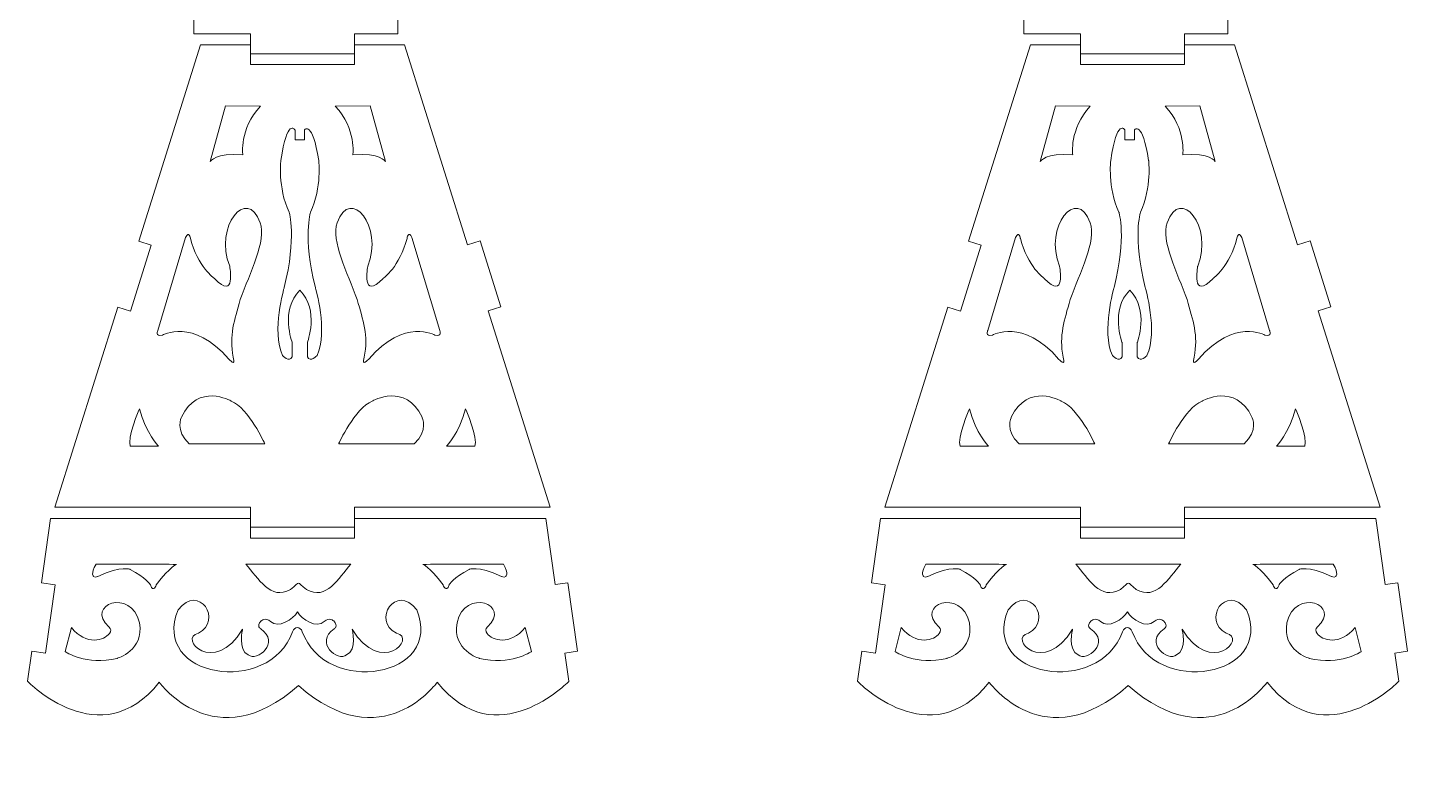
# Model space of a CAD drawing. Header units: centimetres. Extents: x -54.5 to 38.7, y -20.3 to 35.1.
# Drawn here: x 8.86 to 28.79, y -19.98 to -9.4 of the extents above; entities that cross this region are included whole.
import ezdxf

# ---------------------------------------------------------------- set-up
doc = ezdxf.new("R2010")
doc.units = ezdxf.units.CM
doc.header["$MEASUREMENT"] = 0
doc.layers.add('Layer 1', color=7, linetype='Continuous')

msp = doc.modelspace()

# ---------------------------------------------------------------- linework, layer by layer
at = {"layer": 'Layer 1', "color": 142, "lineweight": 9}
for points, knots in [([(14.20529, -9.49351), (14.20529, -9.49351), (14.20529, -8.22351), (14.20529, -8.22351), (14.20529, -8.22351), (14.20529, -8.22351), (14.39972, -8.22351), (14.39972, -8.22351), (14.39972, -8.22351), (14.39972, -8.22351), (14.39972, -7.22351), (14.39972, -7.22351), (14.39972, -7.22351), (14.39972, -7.22351), (14.20529, -7.22351), (14.20529, -7.22351), (14.20529, -7.22351), (14.20529, -7.22351), (14.20529, -5.95351), (14.20529, -5.95351), (14.20529, -5.95351), (14.20529, -5.95351), (13.57936, -5.95351), (13.57936, -5.95351), (13.57936, -5.95351), (13.57936, -5.95351), (13.57936, -6.16919), (13.57936, -6.16919), (13.57936, -6.16919), (13.57936, -6.16919), (12.07936, -6.16919), (12.07936, -6.16919), (12.07936, -6.16919), (12.07936, -6.16919), (12.07936, -5.95351), (12.07936, -5.95351), (12.07936, -5.95351), (12.07936, -5.95351), (11.25899, -5.95351), (11.25899, -5.95351), (11.25899, -5.95351), (11.25899, -5.95351), (11.25899, -7.22351), (11.25899, -7.22351), (11.25899, -7.22351), (11.25899, -7.22351), (11.4511, -7.22351), (11.4511, -7.22351), (11.4511, -7.22351), (11.4511, -7.22351), (11.4511, -8.22351), (11.4511, -8.22351), (11.4511, -8.22351), (11.4511, -8.22351), (11.25899, -8.22351), (11.25899, -8.22351), (11.25899, -8.22351), (11.25899, -8.22351), (11.25899, -9.49351), (11.25899, -9.49351), (11.25899, -9.49351), (11.25899, -9.49351), (12.07936, -9.49351), (12.07936, -9.49351), (12.07936, -9.49351), (12.07936, -9.49351), (12.07936, -9.78351), (12.07936, -9.78351), (12.07936, -9.78351), (12.07936, -9.78351), (13.57936, -9.78351), (13.57936, -9.78351), (13.57936, -9.78351), (13.57936, -9.78351), (13.57936, -9.49351), (13.57936, -9.49351), (13.57936, -9.49351), (13.57936, -9.49351), (14.20529, -9.49351), (14.20529, -9.49351)], [0, 0, 0, 0, 0.04761905, 0.04761905, 0.04761905, 0.04761905, 0.0952381, 0.0952381, 0.0952381, 0.0952381, 0.14285714, 0.14285714, 0.14285714, 0.14285714, 0.19047619, 0.19047619, 0.19047619, 0.19047619, 0.23809524, 0.23809524, 0.23809524, 0.23809524, 0.28571429, 0.28571429, 0.28571429, 0.28571429, 0.33333333, 0.33333333, 0.33333333, 0.33333333, 0.38095238, 0.38095238, 0.38095238, 0.38095238, 0.42857143, 0.42857143, 0.42857143, 0.42857143, 0.47619048, 0.47619048, 0.47619048, 0.47619048, 0.52380952, 0.52380952, 0.52380952, 0.52380952, 0.57142857, 0.57142857, 0.57142857, 0.57142857, 0.61904762, 0.61904762, 0.61904762, 0.61904762, 0.66666667, 0.66666667, 0.66666667, 0.66666667, 0.71428571, 0.71428571, 0.71428571, 0.71428571, 0.76190476, 0.76190476, 0.76190476, 0.76190476, 0.80952381, 0.80952381, 0.80952381, 0.80952381, 0.85714286, 0.85714286, 0.85714286, 0.85714286, 0.9047619, 0.9047619, 0.9047619, 0.9047619, 1, 1, 1, 1]), ([(26.19074, -9.49351), (26.19074, -9.49351), (26.19074, -8.22351), (26.19074, -8.22351), (26.19074, -8.22351), (26.19074, -8.22351), (26.38517, -8.22351), (26.38517, -8.22351), (26.38517, -8.22351), (26.38517, -8.22351), (26.38517, -7.22351), (26.38517, -7.22351), (26.38517, -7.22351), (26.38517, -7.22351), (26.19074, -7.22351), (26.19074, -7.22351), (26.19074, -7.22351), (26.19074, -7.22351), (26.19074, -5.95351), (26.19074, -5.95351), (26.19074, -5.95351), (26.19074, -5.95351), (25.56481, -5.95351), (25.56481, -5.95351), (25.56481, -5.95351), (25.56481, -5.95351), (25.56481, -6.16919), (25.56481, -6.16919), (25.56481, -6.16919), (25.56481, -6.16919), (24.06481, -6.16919), (24.06481, -6.16919), (24.06481, -6.16919), (24.06481, -6.16919), (24.06481, -5.95351), (24.06481, -5.95351), (24.06481, -5.95351), (24.06481, -5.95351), (23.24444, -5.95351), (23.24444, -5.95351), (23.24444, -5.95351), (23.24444, -5.95351), (23.24444, -7.22351), (23.24444, -7.22351), (23.24444, -7.22351), (23.24444, -7.22351), (23.43655, -7.22351), (23.43655, -7.22351), (23.43655, -7.22351), (23.43655, -7.22351), (23.43655, -8.22351), (23.43655, -8.22351), (23.43655, -8.22351), (23.43655, -8.22351), (23.24444, -8.22351), (23.24444, -8.22351), (23.24444, -8.22351), (23.24444, -8.22351), (23.24444, -9.49351), (23.24444, -9.49351), (23.24444, -9.49351), (23.24444, -9.49351), (24.06481, -9.49351), (24.06481, -9.49351), (24.06481, -9.49351), (24.06481, -9.49351), (24.06481, -9.78351), (24.06481, -9.78351), (24.06481, -9.78351), (24.06481, -9.78351), (25.56481, -9.78351), (25.56481, -9.78351), (25.56481, -9.78351), (25.56481, -9.78351), (25.56481, -9.49351), (25.56481, -9.49351), (25.56481, -9.49351), (25.56481, -9.49351), (26.19074, -9.49351), (26.19074, -9.49351)], [0, 0, 0, 0, 0.04761905, 0.04761905, 0.04761905, 0.04761905, 0.0952381, 0.0952381, 0.0952381, 0.0952381, 0.14285714, 0.14285714, 0.14285714, 0.14285714, 0.19047619, 0.19047619, 0.19047619, 0.19047619, 0.23809524, 0.23809524, 0.23809524, 0.23809524, 0.28571429, 0.28571429, 0.28571429, 0.28571429, 0.33333333, 0.33333333, 0.33333333, 0.33333333, 0.38095238, 0.38095238, 0.38095238, 0.38095238, 0.42857143, 0.42857143, 0.42857143, 0.42857143, 0.47619048, 0.47619048, 0.47619048, 0.47619048, 0.52380952, 0.52380952, 0.52380952, 0.52380952, 0.57142857, 0.57142857, 0.57142857, 0.57142857, 0.61904762, 0.61904762, 0.61904762, 0.61904762, 0.66666667, 0.66666667, 0.66666667, 0.66666667, 0.71428571, 0.71428571, 0.71428571, 0.71428571, 0.76190476, 0.76190476, 0.76190476, 0.76190476, 0.80952381, 0.80952381, 0.80952381, 0.80952381, 0.85714286, 0.85714286, 0.85714286, 0.85714286, 0.9047619, 0.9047619, 0.9047619, 0.9047619, 1, 1, 1, 1]), ([(16.40442, -16.33222), (16.40442, -16.33222), (15.51246, -13.49682), (15.51246, -13.49682), (15.51246, -13.49682), (15.51246, -13.49682), (15.69388, -13.43962), (15.69388, -13.43962), (15.69388, -13.43962), (15.69388, -13.43962), (15.39378, -12.48571), (15.39378, -12.48571), (15.39378, -12.48571), (15.39378, -12.48571), (15.21238, -12.5429), (15.21238, -12.5429), (15.21238, -12.5429), (15.21238, -12.5429), (14.3033, -9.65307), (14.3033, -9.65307), (14.3033, -9.65307), (14.3033, -9.65307), (13.57936, -9.65307), (13.57936, -9.65307), (13.57936, -9.65307), (13.57936, -9.65307), (13.57936, -9.93725), (13.57936, -9.93725), (13.57936, -9.93725), (13.57936, -9.93725), (12.07936, -9.93725), (12.07936, -9.93725), (12.07936, -9.93725), (12.07936, -9.93725), (12.07936, -9.65307), (12.07936, -9.65307), (12.07936, -9.65307), (12.07936, -9.65307), (11.35541, -9.65307), (11.35541, -9.65307), (11.35541, -9.65307), (11.35541, -9.65307), (10.46351, -12.4883), (10.46351, -12.4883), (10.46351, -12.4883), (10.46351, -12.4883), (10.64544, -12.54566), (10.64544, -12.54566), (10.64544, -12.54566), (10.64544, -12.54566), (10.34532, -13.49957), (10.34532, -13.49957), (10.34532, -13.49957), (10.34532, -13.49957), (10.16342, -13.44222), (10.16342, -13.44222), (10.16342, -13.44222), (10.16342, -13.44222), (9.25429, -16.33222), (9.25429, -16.33222), (9.25429, -16.33222), (9.25429, -16.33222), (12.07936, -16.33222), (12.07936, -16.33222), (12.07936, -16.33222), (12.07936, -16.33222), (12.07936, -16.62222), (12.07936, -16.62222), (12.07936, -16.62222), (12.07936, -16.62222), (13.57936, -16.62222), (13.57936, -16.62222), (13.57936, -16.62222), (13.57936, -16.62222), (13.57936, -16.33222), (13.57936, -16.33222), (13.57936, -16.33222), (13.57936, -16.33222), (16.40442, -16.33222), (16.40442, -16.33222)], [0, 0, 0, 0, 0.04761905, 0.04761905, 0.04761905, 0.04761905, 0.0952381, 0.0952381, 0.0952381, 0.0952381, 0.14285714, 0.14285714, 0.14285714, 0.14285714, 0.19047619, 0.19047619, 0.19047619, 0.19047619, 0.23809524, 0.23809524, 0.23809524, 0.23809524, 0.28571429, 0.28571429, 0.28571429, 0.28571429, 0.33333333, 0.33333333, 0.33333333, 0.33333333, 0.38095238, 0.38095238, 0.38095238, 0.38095238, 0.42857143, 0.42857143, 0.42857143, 0.42857143, 0.47619048, 0.47619048, 0.47619048, 0.47619048, 0.52380952, 0.52380952, 0.52380952, 0.52380952, 0.57142857, 0.57142857, 0.57142857, 0.57142857, 0.61904762, 0.61904762, 0.61904762, 0.61904762, 0.66666667, 0.66666667, 0.66666667, 0.66666667, 0.71428571, 0.71428571, 0.71428571, 0.71428571, 0.76190476, 0.76190476, 0.76190476, 0.76190476, 0.80952381, 0.80952381, 0.80952381, 0.80952381, 0.85714286, 0.85714286, 0.85714286, 0.85714286, 0.9047619, 0.9047619, 0.9047619, 0.9047619, 1, 1, 1, 1]), ([(28.38987, -16.33222), (28.38987, -16.33222), (27.49791, -13.49682), (27.49791, -13.49682), (27.49791, -13.49682), (27.49791, -13.49682), (27.67933, -13.43962), (27.67933, -13.43962), (27.67933, -13.43962), (27.67933, -13.43962), (27.37923, -12.48571), (27.37923, -12.48571), (27.37923, -12.48571), (27.37923, -12.48571), (27.19783, -12.5429), (27.19783, -12.5429), (27.19783, -12.5429), (27.19783, -12.5429), (26.28875, -9.65307), (26.28875, -9.65307), (26.28875, -9.65307), (26.28875, -9.65307), (25.56481, -9.65307), (25.56481, -9.65307), (25.56481, -9.65307), (25.56481, -9.65307), (25.56481, -9.93725), (25.56481, -9.93725), (25.56481, -9.93725), (25.56481, -9.93725), (24.06481, -9.93725), (24.06481, -9.93725), (24.06481, -9.93725), (24.06481, -9.93725), (24.06481, -9.65307), (24.06481, -9.65307), (24.06481, -9.65307), (24.06481, -9.65307), (23.34086, -9.65307), (23.34086, -9.65307), (23.34086, -9.65307), (23.34086, -9.65307), (22.44896, -12.4883), (22.44896, -12.4883), (22.44896, -12.4883), (22.44896, -12.4883), (22.63089, -12.54566), (22.63089, -12.54566), (22.63089, -12.54566), (22.63089, -12.54566), (22.33077, -13.49957), (22.33077, -13.49957), (22.33077, -13.49957), (22.33077, -13.49957), (22.14887, -13.44222), (22.14887, -13.44222), (22.14887, -13.44222), (22.14887, -13.44222), (21.23974, -16.33222), (21.23974, -16.33222), (21.23974, -16.33222), (21.23974, -16.33222), (24.06481, -16.33222), (24.06481, -16.33222), (24.06481, -16.33222), (24.06481, -16.33222), (24.06481, -16.62222), (24.06481, -16.62222), (24.06481, -16.62222), (24.06481, -16.62222), (25.56481, -16.62222), (25.56481, -16.62222), (25.56481, -16.62222), (25.56481, -16.62222), (25.56481, -16.33222), (25.56481, -16.33222), (25.56481, -16.33222), (25.56481, -16.33222), (28.38987, -16.33222), (28.38987, -16.33222)], [0, 0, 0, 0, 0.04761905, 0.04761905, 0.04761905, 0.04761905, 0.0952381, 0.0952381, 0.0952381, 0.0952381, 0.14285714, 0.14285714, 0.14285714, 0.14285714, 0.19047619, 0.19047619, 0.19047619, 0.19047619, 0.23809524, 0.23809524, 0.23809524, 0.23809524, 0.28571429, 0.28571429, 0.28571429, 0.28571429, 0.33333333, 0.33333333, 0.33333333, 0.33333333, 0.38095238, 0.38095238, 0.38095238, 0.38095238, 0.42857143, 0.42857143, 0.42857143, 0.42857143, 0.47619048, 0.47619048, 0.47619048, 0.47619048, 0.52380952, 0.52380952, 0.52380952, 0.52380952, 0.57142857, 0.57142857, 0.57142857, 0.57142857, 0.61904762, 0.61904762, 0.61904762, 0.61904762, 0.66666667, 0.66666667, 0.66666667, 0.66666667, 0.71428571, 0.71428571, 0.71428571, 0.71428571, 0.76190476, 0.76190476, 0.76190476, 0.76190476, 0.80952381, 0.80952381, 0.80952381, 0.80952381, 0.85714286, 0.85714286, 0.85714286, 0.85714286, 0.9047619, 0.9047619, 0.9047619, 0.9047619, 1, 1, 1, 1]), ([(12.22033, -10.54027), (12.22033, -10.54027), (11.71879, -10.53296), (11.71879, -10.53296), (11.71879, -10.53296), (11.71879, -10.53296), (11.49768, -11.3374), (11.49768, -11.3374), (11.49768, -11.3374), (11.49768, -11.3374), (11.57319, -11.20575), (11.96687, -11.24232), (11.96687, -11.24232), (11.96687, -11.24232), (11.91294, -10.86936), (12.22033, -10.54027)], [0, 0, 0, 0, 0.2, 0.2, 0.2, 0.2, 0.4, 0.4, 0.4, 0.4, 0.6, 0.6, 0.6, 0.6, 1, 1, 1, 1]), ([(13.30247, -10.54027), (13.30247, -10.54027), (13.80401, -10.53296), (13.80401, -10.53296), (13.80401, -10.53296), (13.80401, -10.53296), (14.02512, -11.3374), (14.02512, -11.3374), (14.02512, -11.3374), (14.02512, -11.3374), (13.94961, -11.20575), (13.55593, -11.24232), (13.55593, -11.24232), (13.55593, -11.24232), (13.60986, -10.86936), (13.30247, -10.54027)], [0, 0, 0, 0, 0.2, 0.2, 0.2, 0.2, 0.4, 0.4, 0.4, 0.4, 0.6, 0.6, 0.6, 0.6, 1, 1, 1, 1]), ([(24.20578, -10.54027), (24.20578, -10.54027), (23.70424, -10.53296), (23.70424, -10.53296), (23.70424, -10.53296), (23.70424, -10.53296), (23.48313, -11.3374), (23.48313, -11.3374), (23.48313, -11.3374), (23.48313, -11.3374), (23.55864, -11.20575), (23.95232, -11.24232), (23.95232, -11.24232), (23.95232, -11.24232), (23.89839, -10.86936), (24.20578, -10.54027)], [0, 0, 0, 0, 0.2, 0.2, 0.2, 0.2, 0.4, 0.4, 0.4, 0.4, 0.6, 0.6, 0.6, 0.6, 1, 1, 1, 1]), ([(25.28792, -10.54027), (25.28792, -10.54027), (25.78946, -10.53296), (25.78946, -10.53296), (25.78946, -10.53296), (25.78946, -10.53296), (26.01057, -11.3374), (26.01057, -11.3374), (26.01057, -11.3374), (26.01057, -11.3374), (25.93506, -11.20575), (25.54138, -11.24232), (25.54138, -11.24232), (25.54138, -11.24232), (25.59531, -10.86936), (25.28792, -10.54027)], [0, 0, 0, 0, 0.2, 0.2, 0.2, 0.2, 0.4, 0.4, 0.4, 0.4, 0.6, 0.6, 0.6, 0.6, 1, 1, 1, 1]), ([(12.78988, -13.19765), (13.07841, -13.49017), (12.89876, -13.95318), (12.89876, -13.95318), (12.89876, -13.95318), (12.89876, -13.95318), (12.89876, -14.16159), (12.89876, -14.16159), (12.89876, -14.16159), (12.9419, -14.24569), (13.03898, -14.14332), (13.03898, -14.14332), (13.03898, -14.14332), (13.20078, -13.78865), (13.01469, -13.15971), (13.01469, -13.15971), (13.01469, -13.15971), (12.83133, -12.42841), (12.94459, -12.07008), (12.94459, -12.07008), (12.94459, -12.07008), (13.11177, -11.70442), (13.06323, -11.32416), (13.06323, -11.32416), (13.06323, -11.32416), (12.97155, -10.7318), (12.8583, -10.88172), (12.8583, -10.88172), (12.8583, -10.88172), (12.8583, -10.88172), (12.8583, -11.02432), (12.8583, -11.02432), (12.8583, -11.02432), (12.8583, -11.02432), (12.72057, -11.02432), (12.72057, -11.02432), (12.72057, -11.02432), (12.72057, -11.02432), (12.72057, -10.88172), (12.72057, -10.88172), (12.72057, -10.88172), (12.72057, -10.88172), (12.60596, -10.69706), (12.51564, -11.32416), (12.51564, -11.32416), (12.51564, -11.32416), (12.46711, -11.70442), (12.63428, -12.07008), (12.63428, -12.07008), (12.63428, -12.07008), (12.74754, -12.42841), (12.56418, -13.15971), (12.56418, -13.15971), (12.56418, -13.15971), (12.3781, -13.78865), (12.53989, -14.14332), (12.53989, -14.14332), (12.53989, -14.14332), (12.63697, -14.24569), (12.68011, -14.16159), (12.68011, -14.16159), (12.68011, -14.16159), (12.68011, -13.95318), (12.68011, -13.95318), (12.68011, -13.95318), (12.68011, -13.95318), (12.50136, -13.49017), (12.78988, -13.19765)], [0, 0, 0, 0, 0.05555556, 0.05555556, 0.05555556, 0.05555556, 0.11111111, 0.11111111, 0.11111111, 0.11111111, 0.16666667, 0.16666667, 0.16666667, 0.16666667, 0.22222222, 0.22222222, 0.22222222, 0.22222222, 0.27777778, 0.27777778, 0.27777778, 0.27777778, 0.33333333, 0.33333333, 0.33333333, 0.33333333, 0.38888889, 0.38888889, 0.38888889, 0.38888889, 0.44444444, 0.44444444, 0.44444444, 0.44444444, 0.5, 0.5, 0.5, 0.5, 0.55555556, 0.55555556, 0.55555556, 0.55555556, 0.61111111, 0.61111111, 0.61111111, 0.61111111, 0.66666667, 0.66666667, 0.66666667, 0.66666667, 0.72222222, 0.72222222, 0.72222222, 0.72222222, 0.77777778, 0.77777778, 0.77777778, 0.77777778, 0.83333333, 0.83333333, 0.83333333, 0.83333333, 0.88888889, 0.88888889, 0.88888889, 0.88888889, 1, 1, 1, 1]), ([(24.77533, -13.19765), (25.06386, -13.49017), (24.88421, -13.95318), (24.88421, -13.95318), (24.88421, -13.95318), (24.88421, -13.95318), (24.88421, -14.16159), (24.88421, -14.16159), (24.88421, -14.16159), (24.92735, -14.24569), (25.02443, -14.14332), (25.02443, -14.14332), (25.02443, -14.14332), (25.18623, -13.78865), (25.00014, -13.15971), (25.00014, -13.15971), (25.00014, -13.15971), (24.81678, -12.42841), (24.93004, -12.07008), (24.93004, -12.07008), (24.93004, -12.07008), (25.09722, -11.70442), (25.04868, -11.32416), (25.04868, -11.32416), (25.04868, -11.32416), (24.957, -10.7318), (24.84375, -10.88172), (24.84375, -10.88172), (24.84375, -10.88172), (24.84375, -10.88172), (24.84375, -11.02432), (24.84375, -11.02432), (24.84375, -11.02432), (24.84375, -11.02432), (24.70602, -11.02432), (24.70602, -11.02432), (24.70602, -11.02432), (24.70602, -11.02432), (24.70602, -10.88172), (24.70602, -10.88172), (24.70602, -10.88172), (24.70602, -10.88172), (24.59141, -10.69706), (24.50109, -11.32416), (24.50109, -11.32416), (24.50109, -11.32416), (24.45256, -11.70442), (24.61973, -12.07008), (24.61973, -12.07008), (24.61973, -12.07008), (24.73299, -12.42841), (24.54963, -13.15971), (24.54963, -13.15971), (24.54963, -13.15971), (24.36355, -13.78865), (24.52534, -14.14332), (24.52534, -14.14332), (24.52534, -14.14332), (24.62242, -14.24569), (24.66556, -14.16159), (24.66556, -14.16159), (24.66556, -14.16159), (24.66556, -13.95318), (24.66556, -13.95318), (24.66556, -13.95318), (24.66556, -13.95318), (24.48681, -13.49017), (24.77533, -13.19765)], [0, 0, 0, 0, 0.05555556, 0.05555556, 0.05555556, 0.05555556, 0.11111111, 0.11111111, 0.11111111, 0.11111111, 0.16666667, 0.16666667, 0.16666667, 0.16666667, 0.22222222, 0.22222222, 0.22222222, 0.22222222, 0.27777778, 0.27777778, 0.27777778, 0.27777778, 0.33333333, 0.33333333, 0.33333333, 0.33333333, 0.38888889, 0.38888889, 0.38888889, 0.38888889, 0.44444444, 0.44444444, 0.44444444, 0.44444444, 0.5, 0.5, 0.5, 0.5, 0.55555556, 0.55555556, 0.55555556, 0.55555556, 0.61111111, 0.61111111, 0.61111111, 0.61111111, 0.66666667, 0.66666667, 0.66666667, 0.66666667, 0.72222222, 0.72222222, 0.72222222, 0.72222222, 0.77777778, 0.77777778, 0.77777778, 0.77777778, 0.83333333, 0.83333333, 0.83333333, 0.83333333, 0.88888889, 0.88888889, 0.88888889, 0.88888889, 1, 1, 1, 1]), ([(11.14055, -12.43795), (11.14055, -12.43795), (10.73878, -13.77989), (10.73878, -13.77989), (10.73878, -13.77989), (10.73878, -13.77989), (10.69833, -13.87496), (10.8035, -13.84936), (10.8035, -13.84936), (10.8035, -13.84936), (11.24844, -13.58974), (11.76346, -14.19307), (11.76346, -14.19307), (11.76346, -14.19307), (11.87672, -14.3174), (11.82818, -14.16748), (11.82818, -14.16748), (11.76602, -13.84271), (11.84658, -13.6402), (11.92948, -13.33209), (11.92948, -13.33209), (12.07032, -12.94444), (12.31136, -12.48268), (12.21915, -12.22225), (12.21915, -12.22225), (12.03117, -11.69131), (11.54472, -12.27659), (11.77693, -12.85116), (11.77693, -12.85116), (11.77693, -12.85116), (11.87401, -13.36307), (11.55583, -13.02667), (11.55583, -13.02667), (11.55583, -13.02667), (11.31314, -12.85848), (11.21068, -12.44895), (11.21068, -12.44895), (11.21068, -12.44895), (11.1891, -12.33192), (11.14055, -12.43795)], [0, 0, 0, 0, 0.09090909, 0.09090909, 0.09090909, 0.09090909, 0.18181818, 0.18181818, 0.18181818, 0.18181818, 0.27272727, 0.27272727, 0.27272727, 0.27272727, 0.36363636, 0.36363636, 0.36363636, 0.36363636, 0.45454545, 0.45454545, 0.45454545, 0.45454545, 0.54545455, 0.54545455, 0.54545455, 0.54545455, 0.63636364, 0.63636364, 0.63636364, 0.63636364, 0.72727273, 0.72727273, 0.72727273, 0.72727273, 0.81818182, 0.81818182, 0.81818182, 0.81818182, 1, 1, 1, 1]), ([(14.40808, -12.43795), (14.40808, -12.43795), (14.80985, -13.77989), (14.80985, -13.77989), (14.80985, -13.77989), (14.80985, -13.77989), (14.8503, -13.87496), (14.74514, -13.84936), (14.74514, -13.84936), (14.74514, -13.84936), (14.3002, -13.58974), (13.78517, -14.19307), (13.78517, -14.19307), (13.78517, -14.19307), (13.67192, -14.3174), (13.72046, -14.16748), (13.72046, -14.16748), (13.78261, -13.84271), (13.70205, -13.6402), (13.61916, -13.33209), (13.61916, -13.33209), (13.47831, -12.94444), (13.23727, -12.48268), (13.32948, -12.22225), (13.32948, -12.22225), (13.51747, -11.69131), (14.00392, -12.27659), (13.7717, -12.85116), (13.7717, -12.85116), (13.7717, -12.85116), (13.67463, -13.36307), (13.99281, -13.02667), (13.99281, -13.02667), (13.99281, -13.02667), (14.23549, -12.85848), (14.33796, -12.44895), (14.33796, -12.44895), (14.33796, -12.44895), (14.35953, -12.33192), (14.40808, -12.43795)], [0, 0, 0, 0, 0.09090909, 0.09090909, 0.09090909, 0.09090909, 0.18181818, 0.18181818, 0.18181818, 0.18181818, 0.27272727, 0.27272727, 0.27272727, 0.27272727, 0.36363636, 0.36363636, 0.36363636, 0.36363636, 0.45454545, 0.45454545, 0.45454545, 0.45454545, 0.54545455, 0.54545455, 0.54545455, 0.54545455, 0.63636364, 0.63636364, 0.63636364, 0.63636364, 0.72727273, 0.72727273, 0.72727273, 0.72727273, 0.81818182, 0.81818182, 0.81818182, 0.81818182, 1, 1, 1, 1]), ([(23.126, -12.43795), (23.126, -12.43795), (22.72423, -13.77989), (22.72423, -13.77989), (22.72423, -13.77989), (22.72423, -13.77989), (22.68378, -13.87496), (22.78895, -13.84936), (22.78895, -13.84936), (22.78895, -13.84936), (23.23389, -13.58974), (23.74891, -14.19307), (23.74891, -14.19307), (23.74891, -14.19307), (23.86217, -14.3174), (23.81363, -14.16748), (23.81363, -14.16748), (23.75147, -13.84271), (23.83203, -13.6402), (23.91493, -13.33209), (23.91493, -13.33209), (24.05577, -12.94444), (24.29681, -12.48268), (24.2046, -12.22225), (24.2046, -12.22225), (24.01662, -11.69131), (23.53017, -12.27659), (23.76238, -12.85116), (23.76238, -12.85116), (23.76238, -12.85116), (23.85946, -13.36307), (23.54128, -13.02667), (23.54128, -13.02667), (23.54128, -13.02667), (23.29859, -12.85848), (23.19613, -12.44895), (23.19613, -12.44895), (23.19613, -12.44895), (23.17455, -12.33192), (23.126, -12.43795)], [0, 0, 0, 0, 0.09090909, 0.09090909, 0.09090909, 0.09090909, 0.18181818, 0.18181818, 0.18181818, 0.18181818, 0.27272727, 0.27272727, 0.27272727, 0.27272727, 0.36363636, 0.36363636, 0.36363636, 0.36363636, 0.45454545, 0.45454545, 0.45454545, 0.45454545, 0.54545455, 0.54545455, 0.54545455, 0.54545455, 0.63636364, 0.63636364, 0.63636364, 0.63636364, 0.72727273, 0.72727273, 0.72727273, 0.72727273, 0.81818182, 0.81818182, 0.81818182, 0.81818182, 1, 1, 1, 1]), ([(26.39353, -12.43795), (26.39353, -12.43795), (26.7953, -13.77989), (26.7953, -13.77989), (26.7953, -13.77989), (26.7953, -13.77989), (26.83575, -13.87496), (26.73059, -13.84936), (26.73059, -13.84936), (26.73059, -13.84936), (26.28565, -13.58974), (25.77062, -14.19307), (25.77062, -14.19307), (25.77062, -14.19307), (25.65737, -14.3174), (25.70591, -14.16748), (25.70591, -14.16748), (25.76806, -13.84271), (25.6875, -13.6402), (25.60461, -13.33209), (25.60461, -13.33209), (25.46376, -12.94444), (25.22272, -12.48268), (25.31493, -12.22225), (25.31493, -12.22225), (25.50292, -11.69131), (25.98937, -12.27659), (25.75715, -12.85116), (25.75715, -12.85116), (25.75715, -12.85116), (25.66008, -13.36307), (25.97826, -13.02667), (25.97826, -13.02667), (25.97826, -13.02667), (26.22094, -12.85848), (26.32341, -12.44895), (26.32341, -12.44895), (26.32341, -12.44895), (26.34498, -12.33192), (26.39353, -12.43795)], [0, 0, 0, 0, 0.09090909, 0.09090909, 0.09090909, 0.09090909, 0.18181818, 0.18181818, 0.18181818, 0.18181818, 0.27272727, 0.27272727, 0.27272727, 0.27272727, 0.36363636, 0.36363636, 0.36363636, 0.36363636, 0.45454545, 0.45454545, 0.45454545, 0.45454545, 0.54545455, 0.54545455, 0.54545455, 0.54545455, 0.63636364, 0.63636364, 0.63636364, 0.63636364, 0.72727273, 0.72727273, 0.72727273, 0.72727273, 0.81818182, 0.81818182, 0.81818182, 0.81818182, 1, 1, 1, 1]), ([(12.28404, -15.41569), (12.28404, -15.41569), (12.05215, -14.90197), (11.79868, -14.7996), (11.79868, -14.7996), (11.79868, -14.7996), (11.31735, -14.52537), (11.08007, -15.03363), (11.08007, -15.03363), (11.08007, -15.03363), (10.98301, -15.22744), (11.19332, -15.41757), (11.19332, -15.41757), (11.19332, -15.41757), (12.28404, -15.41569), (12.28404, -15.41569)], [0, 0, 0, 0, 0.2, 0.2, 0.2, 0.2, 0.4, 0.4, 0.4, 0.4, 0.6, 0.6, 0.6, 0.6, 1, 1, 1, 1]), ([(13.35155, -15.41569), (13.35155, -15.41569), (13.58344, -14.90197), (13.8369, -14.7996), (13.8369, -14.7996), (13.8369, -14.7996), (14.31824, -14.52537), (14.55552, -15.03363), (14.55552, -15.03363), (14.55552, -15.03363), (14.65258, -15.22744), (14.44226, -15.41757), (14.44226, -15.41757), (14.44226, -15.41757), (13.35155, -15.41569), (13.35155, -15.41569)], [0, 0, 0, 0, 0.2, 0.2, 0.2, 0.2, 0.4, 0.4, 0.4, 0.4, 0.6, 0.6, 0.6, 0.6, 1, 1, 1, 1]), ([(24.26949, -15.41569), (24.26949, -15.41569), (24.0376, -14.90197), (23.78413, -14.7996), (23.78413, -14.7996), (23.78413, -14.7996), (23.3028, -14.52537), (23.06552, -15.03363), (23.06552, -15.03363), (23.06552, -15.03363), (22.96846, -15.22744), (23.17877, -15.41757), (23.17877, -15.41757), (23.17877, -15.41757), (24.26949, -15.41569), (24.26949, -15.41569)], [0, 0, 0, 0, 0.2, 0.2, 0.2, 0.2, 0.4, 0.4, 0.4, 0.4, 0.6, 0.6, 0.6, 0.6, 1, 1, 1, 1]), ([(25.337, -15.41569), (25.337, -15.41569), (25.56889, -14.90197), (25.82235, -14.7996), (25.82235, -14.7996), (25.82235, -14.7996), (26.30369, -14.52537), (26.54097, -15.03363), (26.54097, -15.03363), (26.54097, -15.03363), (26.63803, -15.22744), (26.42771, -15.41757), (26.42771, -15.41757), (26.42771, -15.41757), (25.337, -15.41569), (25.337, -15.41569)], [0, 0, 0, 0, 0.2, 0.2, 0.2, 0.2, 0.4, 0.4, 0.4, 0.4, 0.6, 0.6, 0.6, 0.6, 1, 1, 1, 1]), ([(10.47442, -14.91118), (10.47442, -14.91118), (10.29106, -15.34263), (10.34229, -15.45233), (10.34229, -15.45233), (10.34229, -15.45233), (10.74946, -15.45233), (10.74946, -15.45233), (10.74946, -15.45233), (10.74946, -15.45233), (10.56879, -15.26951), (10.47442, -14.91118)], [0, 0, 0, 0, 0.25, 0.25, 0.25, 0.25, 0.5, 0.5, 0.5, 0.5, 1, 1, 1, 1]), ([(15.18429, -14.91118), (15.18429, -14.91118), (15.36765, -15.34263), (15.31642, -15.45233), (15.31642, -15.45233), (15.31642, -15.45233), (14.90925, -15.45233), (14.90925, -15.45233), (14.90925, -15.45233), (14.90925, -15.45233), (15.08992, -15.26951), (15.18429, -14.91118)], [0, 0, 0, 0, 0.25, 0.25, 0.25, 0.25, 0.5, 0.5, 0.5, 0.5, 1, 1, 1, 1]), ([(22.45987, -14.91118), (22.45987, -14.91118), (22.27651, -15.34263), (22.32774, -15.45233), (22.32774, -15.45233), (22.32774, -15.45233), (22.73491, -15.45233), (22.73491, -15.45233), (22.73491, -15.45233), (22.73491, -15.45233), (22.55424, -15.26951), (22.45987, -14.91118)], [0, 0, 0, 0, 0.25, 0.25, 0.25, 0.25, 0.5, 0.5, 0.5, 0.5, 1, 1, 1, 1]), ([(27.16974, -14.91118), (27.16974, -14.91118), (27.3531, -15.34263), (27.30187, -15.45233), (27.30187, -15.45233), (27.30187, -15.45233), (26.8947, -15.45233), (26.8947, -15.45233), (26.8947, -15.45233), (26.8947, -15.45233), (27.07537, -15.26951), (27.16974, -14.91118)], [0, 0, 0, 0, 0.25, 0.25, 0.25, 0.25, 0.5, 0.5, 0.5, 0.5, 1, 1, 1, 1]), ([(12.7693, -18.91041), (13.97636, -19.97737), (14.77491, -18.86121), (14.77491, -18.86121), (14.77491, -18.86121), (15.62093, -19.93356), (16.67592, -18.84909), (16.67592, -18.84909), (16.67592, -18.84909), (16.67592, -18.84909), (16.61809, -18.44026), (16.61809, -18.44026), (16.61809, -18.44026), (16.61809, -18.44026), (16.80007, -18.4146), (16.80007, -18.4146), (16.80007, -18.4146), (16.80007, -18.4146), (16.66021, -17.42452), (16.66021, -17.42452), (16.66021, -17.42452), (16.66021, -17.42452), (16.47806, -17.4502), (16.47806, -17.4502), (16.47806, -17.4502), (16.47806, -17.4502), (16.34295, -16.49496), (16.34295, -16.49496), (16.34295, -16.49496), (16.34295, -16.49496), (13.57936, -16.49496), (13.57936, -16.49496), (13.57936, -16.49496), (13.57936, -16.49496), (13.57936, -16.78178), (13.57936, -16.78178), (13.57936, -16.78178), (13.57936, -16.78178), (12.07936, -16.78178), (12.07936, -16.78178), (12.07936, -16.78178), (12.07936, -16.78178), (12.07936, -16.49496), (12.07936, -16.49496), (12.07936, -16.49496), (12.07936, -16.49496), (9.19162, -16.49496), (9.19162, -16.49496), (9.19162, -16.49496), (9.19162, -16.49496), (9.06011, -17.42472), (9.06011, -17.42472), (9.06011, -17.42472), (9.06011, -17.42472), (9.25749, -17.45255), (9.25749, -17.45255), (9.25749, -17.45255), (9.25749, -17.45255), (9.11757, -18.44262), (9.11757, -18.44262), (9.11757, -18.44262), (9.11757, -18.44262), (8.92007, -18.41478), (8.92007, -18.41478), (8.92007, -18.41478), (8.92007, -18.41478), (8.85864, -18.84909), (8.85864, -18.84909), (8.85864, -18.84909), (8.85864, -18.84909), (9.91364, -19.93356), (10.75966, -18.86121), (10.75966, -18.86121), (10.75966, -18.86121), (11.56224, -19.97737), (12.7693, -18.91041)], [0, 0, 0, 0, 0.05, 0.05, 0.05, 0.05, 0.1, 0.1, 0.1, 0.1, 0.15, 0.15, 0.15, 0.15, 0.2, 0.2, 0.2, 0.2, 0.25, 0.25, 0.25, 0.25, 0.3, 0.3, 0.3, 0.3, 0.35, 0.35, 0.35, 0.35, 0.4, 0.4, 0.4, 0.4, 0.45, 0.45, 0.45, 0.45, 0.5, 0.5, 0.5, 0.5, 0.55, 0.55, 0.55, 0.55, 0.6, 0.6, 0.6, 0.6, 0.65, 0.65, 0.65, 0.65, 0.7, 0.7, 0.7, 0.7, 0.75, 0.75, 0.75, 0.75, 0.8, 0.8, 0.8, 0.8, 0.85, 0.85, 0.85, 0.85, 0.9, 0.9, 0.9, 0.9, 1, 1, 1, 1]), ([(24.75475, -18.91041), (25.96181, -19.97737), (26.76036, -18.86121), (26.76036, -18.86121), (26.76036, -18.86121), (27.60638, -19.93356), (28.66137, -18.84909), (28.66137, -18.84909), (28.66137, -18.84909), (28.66137, -18.84909), (28.60354, -18.44026), (28.60354, -18.44026), (28.60354, -18.44026), (28.60354, -18.44026), (28.78552, -18.4146), (28.78552, -18.4146), (28.78552, -18.4146), (28.78552, -18.4146), (28.64566, -17.42452), (28.64566, -17.42452), (28.64566, -17.42452), (28.64566, -17.42452), (28.46351, -17.4502), (28.46351, -17.4502), (28.46351, -17.4502), (28.46351, -17.4502), (28.3284, -16.49496), (28.3284, -16.49496), (28.3284, -16.49496), (28.3284, -16.49496), (25.56481, -16.49496), (25.56481, -16.49496), (25.56481, -16.49496), (25.56481, -16.49496), (25.56481, -16.78178), (25.56481, -16.78178), (25.56481, -16.78178), (25.56481, -16.78178), (24.06481, -16.78178), (24.06481, -16.78178), (24.06481, -16.78178), (24.06481, -16.78178), (24.06481, -16.49496), (24.06481, -16.49496), (24.06481, -16.49496), (24.06481, -16.49496), (21.17707, -16.49496), (21.17707, -16.49496), (21.17707, -16.49496), (21.17707, -16.49496), (21.04556, -17.42472), (21.04556, -17.42472), (21.04556, -17.42472), (21.04556, -17.42472), (21.24294, -17.45255), (21.24294, -17.45255), (21.24294, -17.45255), (21.24294, -17.45255), (21.10302, -18.44262), (21.10302, -18.44262), (21.10302, -18.44262), (21.10302, -18.44262), (20.90552, -18.41478), (20.90552, -18.41478), (20.90552, -18.41478), (20.90552, -18.41478), (20.84409, -18.84909), (20.84409, -18.84909), (20.84409, -18.84909), (20.84409, -18.84909), (21.89909, -19.93356), (22.74511, -18.86121), (22.74511, -18.86121), (22.74511, -18.86121), (23.54769, -19.97737), (24.75475, -18.91041)], [0, 0, 0, 0, 0.05, 0.05, 0.05, 0.05, 0.1, 0.1, 0.1, 0.1, 0.15, 0.15, 0.15, 0.15, 0.2, 0.2, 0.2, 0.2, 0.25, 0.25, 0.25, 0.25, 0.3, 0.3, 0.3, 0.3, 0.35, 0.35, 0.35, 0.35, 0.4, 0.4, 0.4, 0.4, 0.45, 0.45, 0.45, 0.45, 0.5, 0.5, 0.5, 0.5, 0.55, 0.55, 0.55, 0.55, 0.6, 0.6, 0.6, 0.6, 0.65, 0.65, 0.65, 0.65, 0.7, 0.7, 0.7, 0.7, 0.75, 0.75, 0.75, 0.75, 0.8, 0.8, 0.8, 0.8, 0.85, 0.85, 0.85, 0.85, 0.9, 0.9, 0.9, 0.9, 1, 1, 1, 1]), ([(11.00875, -17.16027), (11.00875, -17.16027), (10.92521, -17.17912), (10.71775, -17.45664), (10.71775, -17.45664), (10.71775, -17.45664), (10.67193, -17.57789), (10.63153, -17.45664), (10.63153, -17.45664), (10.63153, -17.45664), (10.56686, -17.34349), (10.34054, -17.23302), (10.34054, -17.23302), (10.34054, -17.23302), (10.22469, -17.17103), (9.87443, -17.33269), (9.87443, -17.33269), (9.87443, -17.33269), (9.84202, -17.35424), (9.81171, -17.33269), (9.81171, -17.33269), (9.81171, -17.33269), (9.76253, -17.30105), (9.84741, -17.15555), (9.84741, -17.15555), (9.84741, -17.15555), (11.00875, -17.15555), (11.00875, -17.16027)], [0, 0, 0, 0, 0.125, 0.125, 0.125, 0.125, 0.25, 0.25, 0.25, 0.25, 0.375, 0.375, 0.375, 0.375, 0.5, 0.5, 0.5, 0.5, 0.625, 0.625, 0.625, 0.625, 0.75, 0.75, 0.75, 0.75, 1, 1, 1, 1]), ([(12.65484, -17.52196), (12.36591, -17.68877), (12.1914, -17.35635), (12.0109, -17.15823), (12.0109, -17.15823), (12.0109, -17.15823), (13.52841, -17.15823), (13.52841, -17.15823), (13.52841, -17.15823), (13.3479, -17.35635), (13.17339, -17.68877), (12.88447, -17.52196), (12.88447, -17.52196), (12.73301, -17.39954), (12.80652, -17.39968), (12.65484, -17.52196)], [0, 0, 0, 0, 0.2, 0.2, 0.2, 0.2, 0.4, 0.4, 0.4, 0.4, 0.6, 0.6, 0.6, 0.6, 1, 1, 1, 1]), ([(14.56851, -17.16027), (14.56851, -17.16027), (14.65204, -17.17912), (14.85951, -17.45664), (14.85951, -17.45664), (14.85951, -17.45664), (14.90532, -17.57789), (14.94573, -17.45664), (14.94573, -17.45664), (14.94573, -17.45664), (15.01039, -17.34349), (15.23672, -17.23302), (15.23672, -17.23302), (15.23672, -17.23302), (15.35256, -17.17103), (15.70283, -17.33269), (15.70283, -17.33269), (15.70283, -17.33269), (15.73523, -17.35424), (15.76555, -17.33269), (15.76555, -17.33269), (15.76555, -17.33269), (15.81472, -17.30105), (15.72984, -17.15555), (15.72984, -17.15555), (15.72984, -17.15555), (14.56851, -17.15555), (14.56851, -17.16027)], [0, 0, 0, 0, 0.125, 0.125, 0.125, 0.125, 0.25, 0.25, 0.25, 0.25, 0.375, 0.375, 0.375, 0.375, 0.5, 0.5, 0.5, 0.5, 0.625, 0.625, 0.625, 0.625, 0.75, 0.75, 0.75, 0.75, 1, 1, 1, 1]), ([(22.9942, -17.16027), (22.9942, -17.16027), (22.91066, -17.17912), (22.7032, -17.45664), (22.7032, -17.45664), (22.7032, -17.45664), (22.65738, -17.57789), (22.61698, -17.45664), (22.61698, -17.45664), (22.61698, -17.45664), (22.55231, -17.34349), (22.32599, -17.23302), (22.32599, -17.23302), (22.32599, -17.23302), (22.21014, -17.17103), (21.85988, -17.33269), (21.85988, -17.33269), (21.85988, -17.33269), (21.82747, -17.35424), (21.79716, -17.33269), (21.79716, -17.33269), (21.79716, -17.33269), (21.74798, -17.30105), (21.83286, -17.15555), (21.83286, -17.15555), (21.83286, -17.15555), (22.9942, -17.15555), (22.9942, -17.16027)], [0, 0, 0, 0, 0.125, 0.125, 0.125, 0.125, 0.25, 0.25, 0.25, 0.25, 0.375, 0.375, 0.375, 0.375, 0.5, 0.5, 0.5, 0.5, 0.625, 0.625, 0.625, 0.625, 0.75, 0.75, 0.75, 0.75, 1, 1, 1, 1]), ([(24.64029, -17.52196), (24.35136, -17.68877), (24.17685, -17.35635), (23.99635, -17.15823), (23.99635, -17.15823), (23.99635, -17.15823), (25.51386, -17.15823), (25.51386, -17.15823), (25.51386, -17.15823), (25.33335, -17.35635), (25.15884, -17.68877), (24.86992, -17.52196), (24.86992, -17.52196), (24.71846, -17.39954), (24.79197, -17.39968), (24.64029, -17.52196)], [0, 0, 0, 0, 0.2, 0.2, 0.2, 0.2, 0.4, 0.4, 0.4, 0.4, 0.6, 0.6, 0.6, 0.6, 1, 1, 1, 1]), ([(26.55396, -17.16027), (26.55396, -17.16027), (26.63749, -17.17912), (26.84496, -17.45664), (26.84496, -17.45664), (26.84496, -17.45664), (26.89077, -17.57789), (26.93118, -17.45664), (26.93118, -17.45664), (26.93118, -17.45664), (26.99584, -17.34349), (27.22217, -17.23302), (27.22217, -17.23302), (27.22217, -17.23302), (27.33801, -17.17103), (27.68828, -17.33269), (27.68828, -17.33269), (27.68828, -17.33269), (27.72068, -17.35424), (27.751, -17.33269), (27.751, -17.33269), (27.751, -17.33269), (27.80017, -17.30105), (27.71529, -17.15555), (27.71529, -17.15555), (27.71529, -17.15555), (26.55396, -17.15555), (26.55396, -17.16027)], [0, 0, 0, 0, 0.125, 0.125, 0.125, 0.125, 0.25, 0.25, 0.25, 0.25, 0.375, 0.375, 0.375, 0.375, 0.5, 0.5, 0.5, 0.5, 0.625, 0.625, 0.625, 0.625, 0.75, 0.75, 0.75, 0.75, 1, 1, 1, 1]), ([(9.49086, -18.07314), (9.49086, -18.07314), (9.40105, -18.41892), (9.40105, -18.41892), (9.40105, -18.41892), (9.40105, -18.41892), (9.7064, -18.6255), (10.15098, -18.51772), (10.15098, -18.51772), (10.15098, -18.51772), (10.54616, -18.40095), (10.47431, -18.00578), (10.47431, -18.00578), (10.35941, -17.48869), (9.67766, -17.74687), (10.03414, -18.06079), (10.03414, -18.06079), (10.068, -18.09062), (10.06517, -18.12229), (10.03941, -18.15816), (10.03941, -18.15816), (9.96805, -18.25751), (9.70733, -18.338), (9.49086, -18.07314)], [0, 0, 0, 0, 0.14285714, 0.14285714, 0.14285714, 0.14285714, 0.28571429, 0.28571429, 0.28571429, 0.28571429, 0.42857143, 0.42857143, 0.42857143, 0.42857143, 0.57142857, 0.57142857, 0.57142857, 0.57142857, 0.71428571, 0.71428571, 0.71428571, 0.71428571, 1, 1, 1, 1]), ([(12.82574, -18.13266), (13.16327, -19.07181), (14.8812, -18.79857), (14.47835, -17.81387), (14.47835, -17.81387), (14.17386, -17.42931), (13.82889, -17.96801), (14.18422, -18.15291), (14.18422, -18.15291), (14.49029, -18.22201), (13.95933, -18.78113), (13.54655, -18.09453), (13.54655, -18.09453), (13.54655, -18.09453), (13.62289, -18.39541), (13.46572, -18.46725), (13.46572, -18.46725), (13.34174, -18.57055), (12.99363, -18.29018), (13.2861, -18.09004), (13.2861, -18.09004), (13.2861, -18.09004), (13.35345, -18.05411), (13.27936, -17.97553), (13.27936, -17.97553), (13.27936, -17.97553), (13.21649, -17.9194), (13.14239, -17.98451), (13.14239, -17.98451), (13.03386, -18.09721), (12.81605, -17.94877), (12.75564, -17.84699), (12.75564, -17.84699), (12.69523, -17.94877), (12.47708, -18.09721), (12.36855, -17.98451), (12.36855, -17.98451), (12.29446, -17.9194), (12.23158, -17.97553), (12.23158, -17.97553), (12.23158, -17.97553), (12.15749, -18.05411), (12.22484, -18.09004), (12.22484, -18.09004), (12.22484, -18.09004), (12.51731, -18.29018), (12.1692, -18.57055), (12.04522, -18.46725), (12.04522, -18.46725), (11.88805, -18.39541), (11.96439, -18.09453), (11.96439, -18.09453), (11.96439, -18.09453), (11.55161, -18.78113), (11.02065, -18.22201), (11.32672, -18.15291), (11.32672, -18.15291), (11.68205, -17.96801), (11.33708, -17.42931), (11.03259, -17.81387), (11.03259, -17.81387), (10.62975, -18.79857), (12.34778, -19.07185), (12.6852, -18.13266), (12.6852, -18.13266), (12.71356, -18.05372), (12.79751, -18.05412), (12.82574, -18.13266)], [0, 0, 0, 0, 0.05555556, 0.05555556, 0.05555556, 0.05555556, 0.11111111, 0.11111111, 0.11111111, 0.11111111, 0.16666667, 0.16666667, 0.16666667, 0.16666667, 0.22222222, 0.22222222, 0.22222222, 0.22222222, 0.27777778, 0.27777778, 0.27777778, 0.27777778, 0.33333333, 0.33333333, 0.33333333, 0.33333333, 0.38888889, 0.38888889, 0.38888889, 0.38888889, 0.44444444, 0.44444444, 0.44444444, 0.44444444, 0.5, 0.5, 0.5, 0.5, 0.55555556, 0.55555556, 0.55555556, 0.55555556, 0.61111111, 0.61111111, 0.61111111, 0.61111111, 0.66666667, 0.66666667, 0.66666667, 0.66666667, 0.72222222, 0.72222222, 0.72222222, 0.72222222, 0.77777778, 0.77777778, 0.77777778, 0.77777778, 0.83333333, 0.83333333, 0.83333333, 0.83333333, 0.88888889, 0.88888889, 0.88888889, 0.88888889, 1, 1, 1, 1]), ([(16.0437, -18.07314), (16.0437, -18.07314), (16.13351, -18.41892), (16.13351, -18.41892), (16.13351, -18.41892), (16.13351, -18.41892), (15.82816, -18.6255), (15.38359, -18.51772), (15.38359, -18.51772), (15.38359, -18.51772), (14.98841, -18.40095), (15.06026, -18.00578), (15.06026, -18.00578), (15.17516, -17.48869), (15.8569, -17.74687), (15.50042, -18.06079), (15.50042, -18.06079), (15.46656, -18.09062), (15.4694, -18.12229), (15.49516, -18.15816), (15.49516, -18.15816), (15.56651, -18.25751), (15.82724, -18.338), (16.0437, -18.07314)], [0, 0, 0, 0, 0.14285714, 0.14285714, 0.14285714, 0.14285714, 0.28571429, 0.28571429, 0.28571429, 0.28571429, 0.42857143, 0.42857143, 0.42857143, 0.42857143, 0.57142857, 0.57142857, 0.57142857, 0.57142857, 0.71428571, 0.71428571, 0.71428571, 0.71428571, 1, 1, 1, 1]), ([(21.47631, -18.07314), (21.47631, -18.07314), (21.3865, -18.41892), (21.3865, -18.41892), (21.3865, -18.41892), (21.3865, -18.41892), (21.69185, -18.6255), (22.13643, -18.51772), (22.13643, -18.51772), (22.13643, -18.51772), (22.53161, -18.40095), (22.45976, -18.00578), (22.45976, -18.00578), (22.34486, -17.48869), (21.66311, -17.74687), (22.01959, -18.06079), (22.01959, -18.06079), (22.05345, -18.09062), (22.05062, -18.12229), (22.02486, -18.15816), (22.02486, -18.15816), (21.9535, -18.25751), (21.69278, -18.338), (21.47631, -18.07314)], [0, 0, 0, 0, 0.14285714, 0.14285714, 0.14285714, 0.14285714, 0.28571429, 0.28571429, 0.28571429, 0.28571429, 0.42857143, 0.42857143, 0.42857143, 0.42857143, 0.57142857, 0.57142857, 0.57142857, 0.57142857, 0.71428571, 0.71428571, 0.71428571, 0.71428571, 1, 1, 1, 1]), ([(24.81119, -18.13266), (25.14872, -19.07181), (26.86665, -18.79857), (26.4638, -17.81387), (26.4638, -17.81387), (26.15931, -17.42931), (25.81434, -17.96801), (26.16967, -18.15291), (26.16967, -18.15291), (26.47574, -18.22201), (25.94478, -18.78113), (25.532, -18.09453), (25.532, -18.09453), (25.532, -18.09453), (25.60834, -18.39541), (25.45117, -18.46725), (25.45117, -18.46725), (25.32719, -18.57055), (24.97908, -18.29018), (25.27155, -18.09004), (25.27155, -18.09004), (25.27155, -18.09004), (25.3389, -18.05411), (25.26481, -17.97553), (25.26481, -17.97553), (25.26481, -17.97553), (25.20194, -17.9194), (25.12784, -17.98451), (25.12784, -17.98451), (25.01931, -18.09721), (24.8015, -17.94877), (24.74109, -17.84699), (24.74109, -17.84699), (24.68068, -17.94877), (24.46253, -18.09721), (24.354, -17.98451), (24.354, -17.98451), (24.27991, -17.9194), (24.21703, -17.97553), (24.21703, -17.97553), (24.21703, -17.97553), (24.14294, -18.05411), (24.21029, -18.09004), (24.21029, -18.09004), (24.21029, -18.09004), (24.50276, -18.29018), (24.15465, -18.57055), (24.03067, -18.46725), (24.03067, -18.46725), (23.8735, -18.39541), (23.94984, -18.09453), (23.94984, -18.09453), (23.94984, -18.09453), (23.53706, -18.78113), (23.0061, -18.22201), (23.31217, -18.15291), (23.31217, -18.15291), (23.6675, -17.96801), (23.32253, -17.42931), (23.01804, -17.81387), (23.01804, -17.81387), (22.6152, -18.79857), (24.33323, -19.07185), (24.67065, -18.13266), (24.67065, -18.13266), (24.69901, -18.05372), (24.78296, -18.05412), (24.81119, -18.13266)], [0, 0, 0, 0, 0.05555556, 0.05555556, 0.05555556, 0.05555556, 0.11111111, 0.11111111, 0.11111111, 0.11111111, 0.16666667, 0.16666667, 0.16666667, 0.16666667, 0.22222222, 0.22222222, 0.22222222, 0.22222222, 0.27777778, 0.27777778, 0.27777778, 0.27777778, 0.33333333, 0.33333333, 0.33333333, 0.33333333, 0.38888889, 0.38888889, 0.38888889, 0.38888889, 0.44444444, 0.44444444, 0.44444444, 0.44444444, 0.5, 0.5, 0.5, 0.5, 0.55555556, 0.55555556, 0.55555556, 0.55555556, 0.61111111, 0.61111111, 0.61111111, 0.61111111, 0.66666667, 0.66666667, 0.66666667, 0.66666667, 0.72222222, 0.72222222, 0.72222222, 0.72222222, 0.77777778, 0.77777778, 0.77777778, 0.77777778, 0.83333333, 0.83333333, 0.83333333, 0.83333333, 0.88888889, 0.88888889, 0.88888889, 0.88888889, 1, 1, 1, 1]), ([(28.02915, -18.07314), (28.02915, -18.07314), (28.11896, -18.41892), (28.11896, -18.41892), (28.11896, -18.41892), (28.11896, -18.41892), (27.81361, -18.6255), (27.36904, -18.51772), (27.36904, -18.51772), (27.36904, -18.51772), (26.97386, -18.40095), (27.04571, -18.00578), (27.04571, -18.00578), (27.16061, -17.48869), (27.84235, -17.74687), (27.48587, -18.06079), (27.48587, -18.06079), (27.45201, -18.09062), (27.45485, -18.12229), (27.48061, -18.15816), (27.48061, -18.15816), (27.55196, -18.25751), (27.81269, -18.338), (28.02915, -18.07314)], [0, 0, 0, 0, 0.14285714, 0.14285714, 0.14285714, 0.14285714, 0.28571429, 0.28571429, 0.28571429, 0.28571429, 0.42857143, 0.42857143, 0.42857143, 0.42857143, 0.57142857, 0.57142857, 0.57142857, 0.57142857, 0.71428571, 0.71428571, 0.71428571, 0.71428571, 1, 1, 1, 1])]:
    msp.add_open_spline(points, degree=3, knots=knots, dxfattribs=at)

doc.saveas('drawing.dxf')
